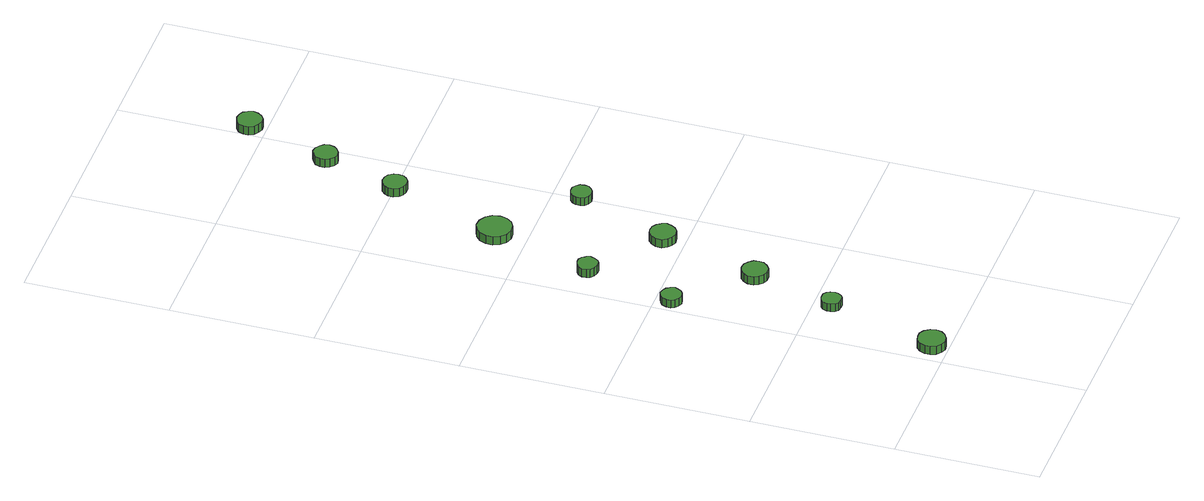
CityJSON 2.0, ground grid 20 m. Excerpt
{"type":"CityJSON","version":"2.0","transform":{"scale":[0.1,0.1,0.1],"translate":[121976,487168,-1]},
"CityObjects":{
"tree1":{"type":"SolitaryVegetationObject","attributes":{"function":"something"},"geometry":[{"type":"MultiSurface","lod":"1","boundaries":[[[0,1,2,3,4,5,6,7,8,9,10,11,12,13,14]],[[15,16,17,18,19,20,21,22,23,24,25,26,27,28,29]],[[0,29,28,1]],[[1,28,27,2]],[[2,27,26,3]],[[3,26,25,4]],[[4,25,24,5]],[[5,24,23,6]],[[6,23,22,7]],[[7,22,21,8]],[[8,21,20,9]],[[9,20,19,10]],[[10,19,18,11]],[[11,18,17,12]],[[12,17,16,13]],[[13,16,15,14]],[[14,15,29,0]]]}]},
"tree2":{"type":"SolitaryVegetationObject","attributes":{"function":"something"},"geometry":[{"type":"MultiSurface","lod":"1","boundaries":[[[30,31,32,33,34,35,36,37,38,39,40,41,42,43,44]],[[45,46,47,48,49,50,51,52,53,54,55,56,57,58,59]],[[30,59,58,31]],[[31,58,57,32]],[[32,57,56,33]],[[33,56,55,34]],[[34,55,54,35]],[[35,54,53,36]],[[36,53,52,37]],[[37,52,51,38]],[[38,51,50,39]],[[39,50,49,40]],[[40,49,48,41]],[[41,48,47,42]],[[42,47,46,43]],[[43,46,45,44]],[[44,45,59,30]]]}]},
"tree3":{"type":"SolitaryVegetationObject","attributes":{"function":"something"},"geometry":[{"type":"MultiSurface","lod":"1","boundaries":[[[60,61,62,63,64,65,66,67,68,69,70,71,72,73,74]],[[75,76,77,78,79,80,81,82,83,84,85,86,87,88,89]],[[60,89,88,61]],[[61,88,87,62]],[[62,87,86,63]],[[63,86,85,64]],[[64,85,84,65]],[[65,84,83,66]],[[66,83,82,67]],[[67,82,81,68]],[[68,81,80,69]],[[69,80,79,70]],[[70,79,78,71]],[[71,78,77,72]],[[72,77,76,73]],[[73,76,75,74]],[[74,75,89,60]]]}]},
"tree4":{"type":"SolitaryVegetationObject","attributes":{"function":"something"},"geometry":[{"type":"MultiSurface","lod":"1","boundaries":[[[90,91,92,93,94,95,96,97,98,99,100,101,102,103,104]],[[105,106,107,108,109,110,111,112,113,114,115,116,117,118,119]],[[90,119,118,91]],[[91,118,117,92]],[[92,117,116,93]],[[93,116,115,94]],[[94,115,114,95]],[[95,114,113,96]],[[96,113,112,97]],[[97,112,111,98]],[[98,111,110,99]],[[99,110,109,100]],[[100,109,108,101]],[[101,108,107,102]],[[102,107,106,103]],[[103,106,105,104]],[[104,105,119,90]]]}]},
"tree5":{"type":"SolitaryVegetationObject","attributes":{"function":"something"},"geometry":[{"type":"MultiSurface","lod":"1","boundaries":[[[120,121,122,123,124,125,126,127,128,129,130,131,132,133,134]],[[135,136,137,138,139,140,141,142,143,144,145,146,147,148,149]],[[120,149,148,121]],[[121,148,147,122]],[[122,147,146,123]],[[123,146,145,124]],[[124,145,144,125]],[[125,144,143,126]],[[126,143,142,127]],[[127,142,141,128]],[[128,141,140,129]],[[129,140,139,130]],[[130,139,138,131]],[[131,138,137,132]],[[132,137,136,133]],[[133,136,135,134]],[[134,135,149,120]]]}]},
"tree6":{"type":"SolitaryVegetationObject","attributes":{"function":"something"},"geometry":[{"type":"MultiSurface","lod":"1","boundaries":[[[150,151,152,153,154,155,156,157,158,159,160,161,162,163,164]],[[165,166,167,168,169,170,171,172,173,174,175,176,177,178,179]],[[150,179,178,151]],[[151,178,177,152]],[[152,177,176,153]],[[153,176,175,154]],[[154,175,174,155]],[[155,174,173,156]],[[156,173,172,157]],[[157,172,171,158]],[[158,171,170,159]],[[159,170,169,160]],[[160,169,168,161]],[[161,168,167,162]],[[162,167,166,163]],[[163,166,165,164]],[[164,165,179,150]]]}]},
"tree7":{"type":"SolitaryVegetationObject","attributes":{"function":"something"},"geometry":[{"type":"MultiSurface","lod":"1","boundaries":[[[180,181,182,183,184,185,186,187,188,189,190,191,192,193,194]],[[195,196,197,198,199,200,201,202,203,204,205,206,207,208,209]],[[180,209,208,181]],[[181,208,207,182]],[[182,207,206,183]],[[183,206,205,184]],[[184,205,204,185]],[[185,204,203,186]],[[186,203,202,187]],[[187,202,201,188]],[[188,201,200,189]],[[189,200,199,190]],[[190,199,198,191]],[[191,198,197,192]],[[192,197,196,193]],[[193,196,195,194]],[[194,195,209,180]]]}]},
"tree8":{"type":"SolitaryVegetationObject","attributes":{"function":"something"},"geometry":[{"type":"MultiSurface","lod":"1","boundaries":[[[210,211,212,213,214,215,216,217,218,219,220,221,222,223,224]],[[225,226,227,228,229,230,231,232,233,234,235,236,237,238,239]],[[210,239,238,211]],[[211,238,237,212]],[[212,237,236,213]],[[213,236,235,214]],[[214,235,234,215]],[[215,234,233,216]],[[216,233,232,217]],[[217,232,231,218]],[[218,231,230,219]],[[219,230,229,220]],[[220,229,228,221]],[[221,228,227,222]],[[222,227,226,223]],[[223,226,225,224]],[[224,225,239,210]]]}]},
"tree9":{"type":"SolitaryVegetationObject","attributes":{"function":"something"},"geometry":[{"type":"MultiSurface","lod":"1","boundaries":[[[240,241,242,243,244,245,246,247,248,249,250,251,252,253,254]],[[255,256,257,258,259,260,261,262,263,264,265,266,267,268,269]],[[240,269,268,241]],[[241,268,267,242]],[[242,267,266,243]],[[243,266,265,244]],[[244,265,264,245]],[[245,264,263,246]],[[246,263,262,247]],[[247,262,261,248]],[[248,261,260,249]],[[249,260,259,250]],[[250,259,258,251]],[[251,258,257,252]],[[252,257,256,253]],[[253,256,255,254]],[[254,255,269,240]]]}]},
"tree10":{"type":"SolitaryVegetationObject","attributes":{"function":"something"},"geometry":[{"type":"MultiSurface","lod":"1","boundaries":[[[270,271,272,273,274,275,276,277,278,279,280,281,282,283,284]],[[285,286,287,288,289,290,291,292,293,294,295,296,297,298,299]],[[270,299,298,271]],[[271,298,297,272]],[[272,297,296,273]],[[273,296,295,274]],[[274,295,294,275]],[[275,294,293,276]],[[276,293,292,277]],[[277,292,291,278]],[[278,291,290,279]],[[279,290,289,280]],[[280,289,288,281]],[[281,288,287,282]],[[282,287,286,283]],[[283,286,285,284]],[[284,285,299,270]]]}]},
"tree11":{"type":"SolitaryVegetationObject","attributes":{"function":"something"},"geometry":[{"type":"MultiSurface","lod":"1","boundaries":[[[300,301,302,303,304,305,306,307,308,309,310,311,312,313,314]],[[315,316,317,318,319,320,321,322,323,324,325,326,327,328,329]],[[300,329,328,301]],[[301,328,327,302]],[[302,327,326,303]],[[303,326,325,304]],[[304,325,324,305]],[[305,324,323,306]],[[306,323,322,307]],[[307,322,321,308]],[[308,321,320,309]],[[309,320,319,310]],[[310,319,318,311]],[[311,318,317,312]],[[312,317,316,313]],[[313,316,315,314]],[[314,315,329,300]]]}]}
},
"vertices":[
[44,21,29],[42,29,29],[37,36,29],[30,40,29],[22,40,29],[15,38,29],[9,33,29],[6,25,29],[6,17,29],[9,10,29],[15,5,29],[22,2,29],[30,3,29],[37,7,29],[42,13,29],[42,13,16],[37,7,16],[30,3,16],[22,2,16],[15,5,16],[9,10,16],[6,17,16],[6,25,16],[9,33,16],[15,38,16],[22,40,16],[30,40,16],[37,36,16],[42,29,16],[44,21,16],
[82,173,29],[81,179,29],[78,184,29],[73,187,29],[67,187,29],[61,185,29],[57,182,29],[55,176,29],[55,171,29],[57,165,29],[61,161,29],[67,160,29],[73,160,29],[78,163,29],[81,168,29],[81,168,17],[78,163,17],[73,160,17],[67,160,17],[61,161,17],[57,165,17],[55,171,17],[55,176,17],[57,182,17],[61,185,17],[67,187,17],[73,187,17],[78,184,17],[81,179,17],[82,173,17],
[34,378,24],[32,384,24],[29,389,24],[24,392,24],[18,393,24],[12,391,24],[8,387,24],[5,381,24],[5,375,24],[8,370,24],[12,366,24],[18,364,24],[24,365,24],[29,368,24],[32,373,24],[32,373,12],[29,368,12],[24,365,12],[18,364,12],[12,366,12],[8,370,12],[5,375,12],[5,381,12],[8,387,12],[12,391,12],[18,393,12],[24,392,12],[29,389,12],[32,384,12],[34,378,12],
[123,291,24],[122,298,24],[117,304,24],[111,308,24],[103,309,24],[96,307,24],[91,302,24],[88,295,24],[88,287,24],[91,281,24],[96,276,24],[103,273,24],[111,274,24],[117,278,24],[122,284,24],[122,284,11],[117,278,11],[111,274,11],[103,273,11],[96,276,11],[91,281,11],[88,287,11],[88,295,11],[91,302,11],[96,307,11],[103,309,11],[111,308,11],[117,304,11],[122,298,11],[123,291,11],
[65,504,24],[63,510,24],[60,515,24],[55,518,24],[49,518,24],[43,516,24],[38,512,24],[36,507,24],[36,501,24],[38,496,24],[43,492,24],[49,490,24],[55,490,24],[60,493,24],[63,498,24],[63,498,11],[60,493,11],[55,490,11],[49,490,11],[43,492,11],[38,496,11],[36,501,11],[36,507,11],[38,512,11],[43,516,11],[49,518,11],[55,518,11],[60,515,11],[63,510,11],[65,504,11],
[105,642,31],[103,652,31],[97,660,31],[88,665,31],[78,666,31],[69,663,31],[62,656,31],[58,647,31],[58,637,31],[62,628,31],[69,621,31],[78,618,31],[88,619,31],[97,624,31],[103,632,31],[103,632,18],[97,624,18],[88,619,18],[78,618,18],[69,621,18],[62,628,18],[58,637,18],[58,647,18],[62,656,18],[69,663,18],[78,666,18],[88,665,18],[97,660,18],[103,652,18],[105,642,18],
[165,431,24],[163,438,24],[159,444,24],[153,448,24],[145,449,24],[138,447,24],[133,442,24],[129,435,24],[129,427,24],[133,420,24],[138,416,24],[145,413,24],[153,414,24],[159,418,24],[163,424,24],[163,424,11],[159,418,11],[153,414,11],[145,413,11],[138,416,11],[133,420,11],[129,427,11],[129,435,11],[133,442,11],[138,447,11],[145,449,11],[153,448,11],[159,444,11],[163,438,11],[165,431,11],
[209,559,27],[208,565,27],[204,570,27],[199,573,27],[193,573,27],[187,571,27],[182,567,27],[180,562,27],[180,556,27],[182,550,27],[187,546,27],[193,544,27],[199,545,27],[204,548,27],[208,553,27],[208,553,15],[204,548,15],[199,545,15],[193,544,15],[187,546,15],[182,550,15],[180,556,15],[180,562,15],[182,567,15],[187,571,15],[193,573,15],[199,573,15],[204,570,15],[208,565,15],[209,559,15],
[153,797,30],[152,804,30],[148,810,30],[142,813,30],[135,814,30],[128,812,30],[123,807,30],[120,801,30],[120,794,30],[123,787,30],[128,783,30],[135,781,30],[142,781,30],[148,785,30],[152,790,30],[152,790,17],[148,785,17],[142,781,17],[135,781,17],[128,783,17],[123,787,17],[120,794,17],[120,801,17],[123,807,17],[128,812,17],[135,814,17],[142,813,17],[148,810,17],[152,804,17],[153,797,17],
[195,906,24],[193,913,24],[189,918,24],[183,922,24],[176,923,24],[170,920,24],[165,916,24],[162,909,24],[162,902,24],[165,896,24],[170,891,24],[176,889,24],[183,890,24],[189,894,24],[193,899,24],[193,899,11],[189,894,11],[183,890,11],[176,889,11],[170,891,11],[165,896,11],[162,902,11],[162,909,11],[165,916,11],[170,920,11],[176,923,11],[183,922,11],[189,918,11],[193,913,11],[195,906,11],
[236,1024,23],[234,1031,23],[230,1037,23],[224,1040,23],[217,1041,23],[210,1039,23],[204,1034,23],[201,1027,23],[201,1020,23],[204,1013,23],[210,1009,23],[217,1006,23],[224,1007,23],[230,1011,23],[234,1017,23],[234,1017,10],[230,1011,10],[224,1007,10],[217,1006,10],[210,1009,10],[204,1013,10],[201,1020,10],[201,1027,10],[204,1034,10],[210,1039,10],[217,1041,10],[224,1040,10],[230,1037,10],[234,1031,10],[236,1024,10]
]}
